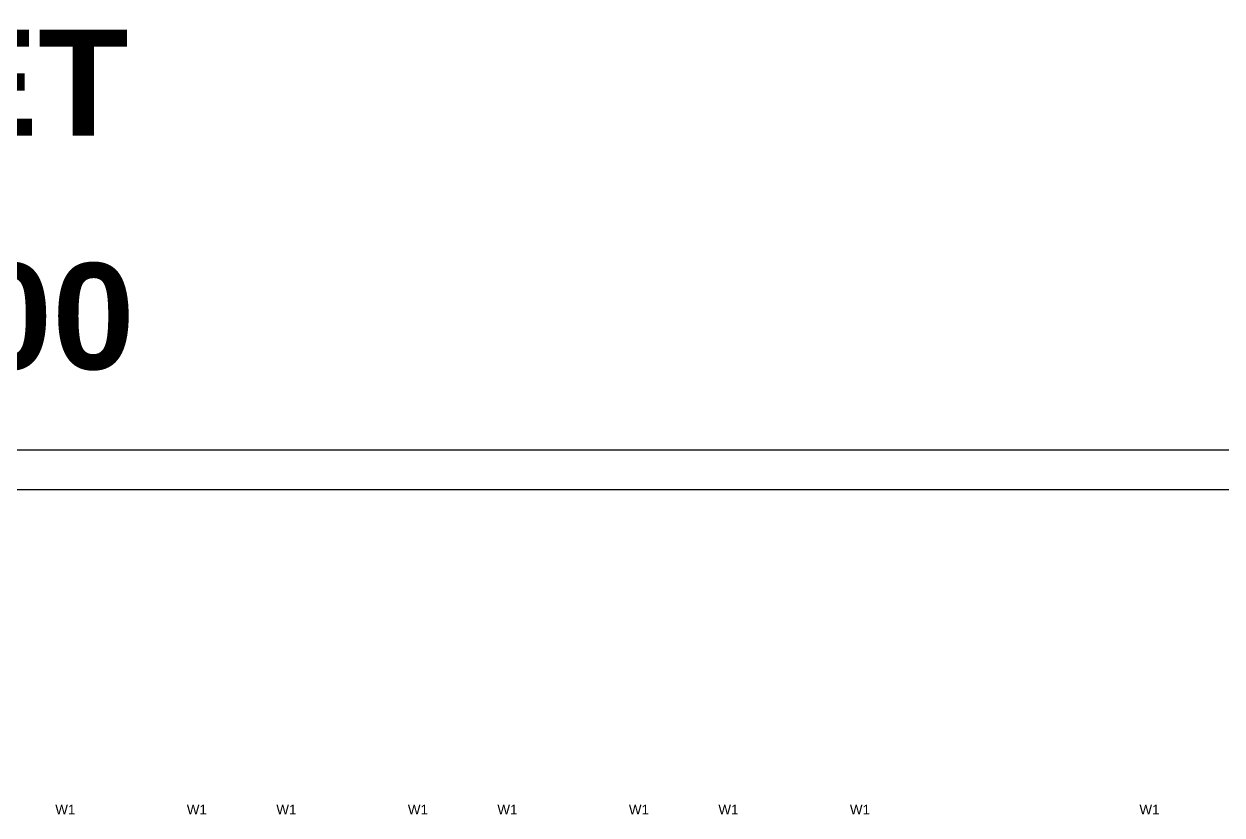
# Model space of a CAD drawing. Header units: metres. Extents: x -1744 to -758, y -4183 to -3914.
# Drawn here: x -1124.52 to -1086.93, y -4097.28 to -4072.46 of the extents above; entities that cross this region are included whole.
import ezdxf

# ---------------------------------------------------------------- set-up
doc = ezdxf.new("R2010")
doc.units = ezdxf.units.M
doc.layers.add('A_---WALLS', color=255, linetype='Continuous', lineweight=30)
for name, color, linetype in [('TEXT', 7, 'Continuous'), ('TEXT NOTES', 200, 'Continuous'), ('WALL', 7, 'Continuous')]:
    doc.layers.add(name, color=color, linetype=linetype)
doc.styles.add('ARL8-7', font='arial.ttf', dxfattribs={"height": 7})
doc.styles.add('KK', font='arial.ttf', dxfattribs={"width": 0.75})

# ---------------------------------------------------------------- blocks, each defined once
blk = doc.blocks.new('A$C1C9B1590')
at = {"color": 1}
blk.add_lwpolyline([(400.88, 97.145), (543.859, 97.145), (543.859, 10.145), (400.88, 10.145)], close=True, dxfattribs=at)
at = {"layer": 'A_---WALLS'}
blk.add_lwpolyline([(402.13, 95.895), (542.609, 95.895), (542.609, 11.395), (402.13, 11.395)], close=True, dxfattribs=at)
at = {"layer": 'TEXT', "ltscale": 10, "insert": (466.674, 104.977), "char_height": 3.32991, "width": 308.96353, "attachment_point": 5, "line_spacing_factor": 1.32, "style": 'ARL8-7'}
blk.add_mtext('{\\fArial|b1|i0|c0|p34;A0(max) SHEET\\PSCALE = 1 : 100}', dxfattribs=at)
at = {"layer": 'TEXT NOTES', "style": 'KK'}
for p in [(481.955, 85.707), (486.081, 85.707), (488.89, 85.707), (493.016, 85.707), (495.824, 85.707), (499.95, 85.707), (502.758, 85.707), (506.884, 85.707), (515.967, 85.707)]:
    blk.add_text('W1', height=0.3, dxfattribs=at).set_placement(p)

msp = doc.modelspace()

# ---------------------------------------------------------------- block references
at = {"layer": 'WALL'}
msp.add_blockref('A$C1C9B1590', (-1605.48862, -4182.96317), dxfattribs=at)

doc.saveas('drawing.dxf')
